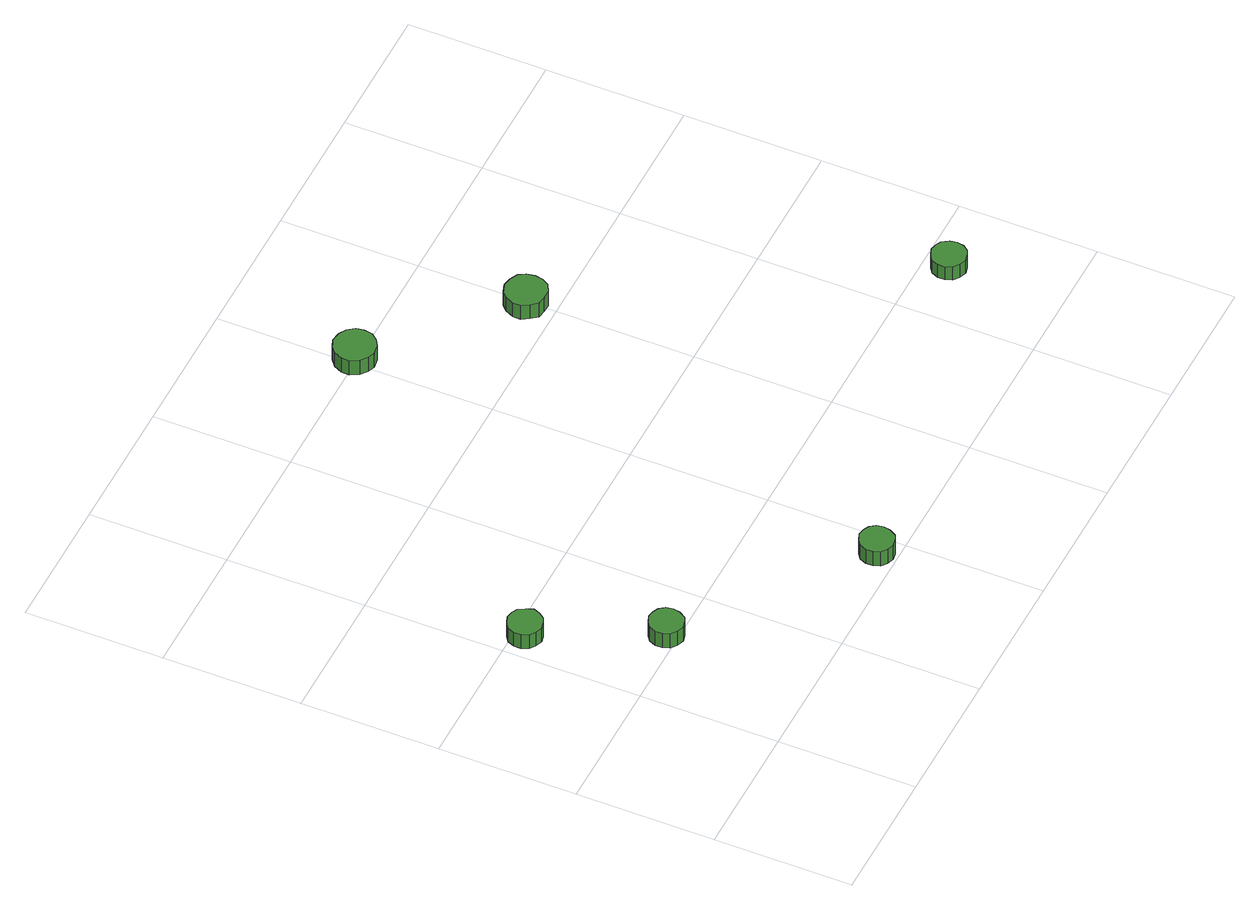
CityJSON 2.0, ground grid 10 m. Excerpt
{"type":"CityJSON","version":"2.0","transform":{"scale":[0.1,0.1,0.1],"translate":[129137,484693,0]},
"CityObjects":{
"tree1":{"type":"SolitaryVegetationObject","attributes":{"function":"something"},"geometry":[{"type":"MultiSurface","lod":"1","boundaries":[[[0,1,2,3,4,5,6,7,8,9,10,11,12,13,14]],[[15,16,17,18,19,20,21,22,23,24,25,26,27,28,29]],[[0,29,28,1]],[[1,28,27,2]],[[2,27,26,3]],[[3,26,25,4]],[[4,25,24,5]],[[5,24,23,6]],[[6,23,22,7]],[[7,22,21,8]],[[8,21,20,9]],[[9,20,19,10]],[[10,19,18,11]],[[11,18,17,12]],[[12,17,16,13]],[[13,16,15,14]],[[14,15,29,0]]]}]},
"tree2":{"type":"SolitaryVegetationObject","attributes":{"function":"something"},"geometry":[{"type":"MultiSurface","lod":"1","boundaries":[[[30,31,32,33,34,35,36,37,38,39,40,41,42,43,44]],[[45,46,47,48,49,50,51,52,53,54,55,56,57,58,59]],[[30,59,58,31]],[[31,58,57,32]],[[32,57,56,33]],[[33,56,55,34]],[[34,55,54,35]],[[35,54,53,36]],[[36,53,52,37]],[[37,52,51,38]],[[38,51,50,39]],[[39,50,49,40]],[[40,49,48,41]],[[41,48,47,42]],[[42,47,46,43]],[[43,46,45,44]],[[44,45,59,30]]]}]},
"tree3":{"type":"SolitaryVegetationObject","attributes":{"function":"something"},"geometry":[{"type":"MultiSurface","lod":"1","boundaries":[[[60,61,62,63,64,65,66,67,68,69,70,71,72,73,74]],[[75,76,77,78,79,80,81,82,83,84,85,86,87,88,89]],[[60,89,88,61]],[[61,88,87,62]],[[62,87,86,63]],[[63,86,85,64]],[[64,85,84,65]],[[65,84,83,66]],[[66,83,82,67]],[[67,82,81,68]],[[68,81,80,69]],[[69,80,79,70]],[[70,79,78,71]],[[71,78,77,72]],[[72,77,76,73]],[[73,76,75,74]],[[74,75,89,60]]]}]},
"tree4":{"type":"SolitaryVegetationObject","attributes":{"function":"something"},"geometry":[{"type":"MultiSurface","lod":"1","boundaries":[[[90,91,92,93,94,95,96,97,98,99,100,101,102,103,104]],[[105,106,107,108,109,110,111,112,113,114,115,116,117,118,119]],[[90,119,118,91]],[[91,118,117,92]],[[92,117,116,93]],[[93,116,115,94]],[[94,115,114,95]],[[95,114,113,96]],[[96,113,112,97]],[[97,112,111,98]],[[98,111,110,99]],[[99,110,109,100]],[[100,109,108,101]],[[101,108,107,102]],[[102,107,106,103]],[[103,106,105,104]],[[104,105,119,90]]]}]},
"tree5":{"type":"SolitaryVegetationObject","attributes":{"function":"something"},"geometry":[{"type":"MultiSurface","lod":"1","boundaries":[[[120,121,122,123,124,125,126,127,128,129,130,131,132,133,134]],[[135,136,137,138,139,140,141,142,143,144,145,146,147,148,149]],[[120,149,148,121]],[[121,148,147,122]],[[122,147,146,123]],[[123,146,145,124]],[[124,145,144,125]],[[125,144,143,126]],[[126,143,142,127]],[[127,142,141,128]],[[128,141,140,129]],[[129,140,139,130]],[[130,139,138,131]],[[131,138,137,132]],[[132,137,136,133]],[[133,136,135,134]],[[134,135,149,120]]]}]},
"tree6":{"type":"SolitaryVegetationObject","attributes":{"function":"something"},"geometry":[{"type":"MultiSurface","lod":"1","boundaries":[[[150,151,152,153,154,155,156,157,158,159,160,161,162,163,164]],[[165,166,167,168,169,170,171,172,173,174,175,176,177,178,179]],[[150,179,178,151]],[[151,178,177,152]],[[152,177,176,153]],[[153,176,175,154]],[[154,175,174,155]],[[155,174,173,156]],[[156,173,172,157]],[[157,172,171,158]],[[158,171,170,159]],[[159,170,169,160]],[[160,169,168,161]],[[161,168,167,162]],[[162,167,166,163]],[[163,166,165,164]],[[164,165,179,150]]]}]}
},
"vertices":[
[28,190,23],[26,195,23],[23,200,23],[19,202,23],[14,203,23],[9,201,23],[5,198,23],[3,193,23],[3,188,23],[5,183,23],[9,180,23],[14,178,23],[19,179,23],[23,181,23],[26,185,23],[26,185,10],[23,181,10],[19,179,10],[14,178,10],[9,180,10],[5,183,10],[3,188,10],[3,193,10],[5,198,10],[9,201,10],[14,203,10],[19,202,10],[23,200,10],[26,195,10],[28,190,10],
[65,106,25],[64,111,25],[61,115,25],[57,117,25],[52,118,25],[47,116,25],[43,113,25],[41,108,25],[41,103,25],[43,98,25],[47,95,25],[52,93,25],[57,94,25],[61,96,25],[64,101,25],[64,101,12],[61,96,12],[57,94,12],[52,93,12],[47,95,12],[43,98,12],[41,103,12],[41,108,12],[43,113,12],[47,116,12],[52,118,12],[57,117,12],[61,115,12],[64,111,12],[65,106,12],
[194,13,23],[193,18,23],[190,22,23],[186,24,23],[181,25,23],[176,23,23],[172,20,23],[170,15,23],[170,10,23],[172,5,23],[176,2,23],[181,0,23],[186,1,23],[190,3,23],[193,8,23],[193,8,10],[190,3,10],[186,1,10],[181,0,10],[176,2,10],[172,5,10],[170,10,10],[170,15,10],[172,20,10],[176,23,10],[181,25,10],[186,24,10],[190,22,10],[193,18,10],[194,13,10],
[220,402,18],[219,408,18],[215,413,18],[210,416,18],[203,417,18],[198,415,18],[193,411,18],[190,405,18],[190,399,18],[193,393,18],[198,389,18],[203,387,18],[210,388,18],[215,391,18],[219,396,18],[219,396,5],[215,391,5],[210,388,5],[203,387,5],[198,389,5],[193,393,5],[190,399,5],[190,405,5],[193,411,5],[198,415,5],[203,417,5],[210,416,5],[215,413,5],[219,408,5],[220,402,5],
[313,321,18],[312,327,18],[309,332,18],[303,335,18],[297,336,18],[291,334,18],[287,330,18],[284,324,18],[284,318,18],[287,313,18],[291,308,18],[297,307,18],[303,307,18],[309,310,18],[312,315,18],[312,315,5],[309,310,5],[303,307,5],[297,307,5],[291,308,5],[287,313,5],[284,318,5],[284,324,5],[287,330,5],[291,334,5],[297,336,5],[303,335,5],[309,332,5],[312,327,5],[313,321,5],
[456,81,20],[455,86,20],[452,91,20],[448,93,20],[443,94,20],[438,92,20],[434,89,20],[432,84,20],[432,79,20],[434,74,20],[438,71,20],[443,69,20],[448,70,20],[452,72,20],[455,76,20],[455,76,8],[452,72,8],[448,70,8],[443,69,8],[438,71,8],[434,74,8],[432,79,8],[432,84,8],[434,89,8],[438,92,8],[443,94,8],[448,93,8],[452,91,8],[455,86,8],[456,81,8]
]}
